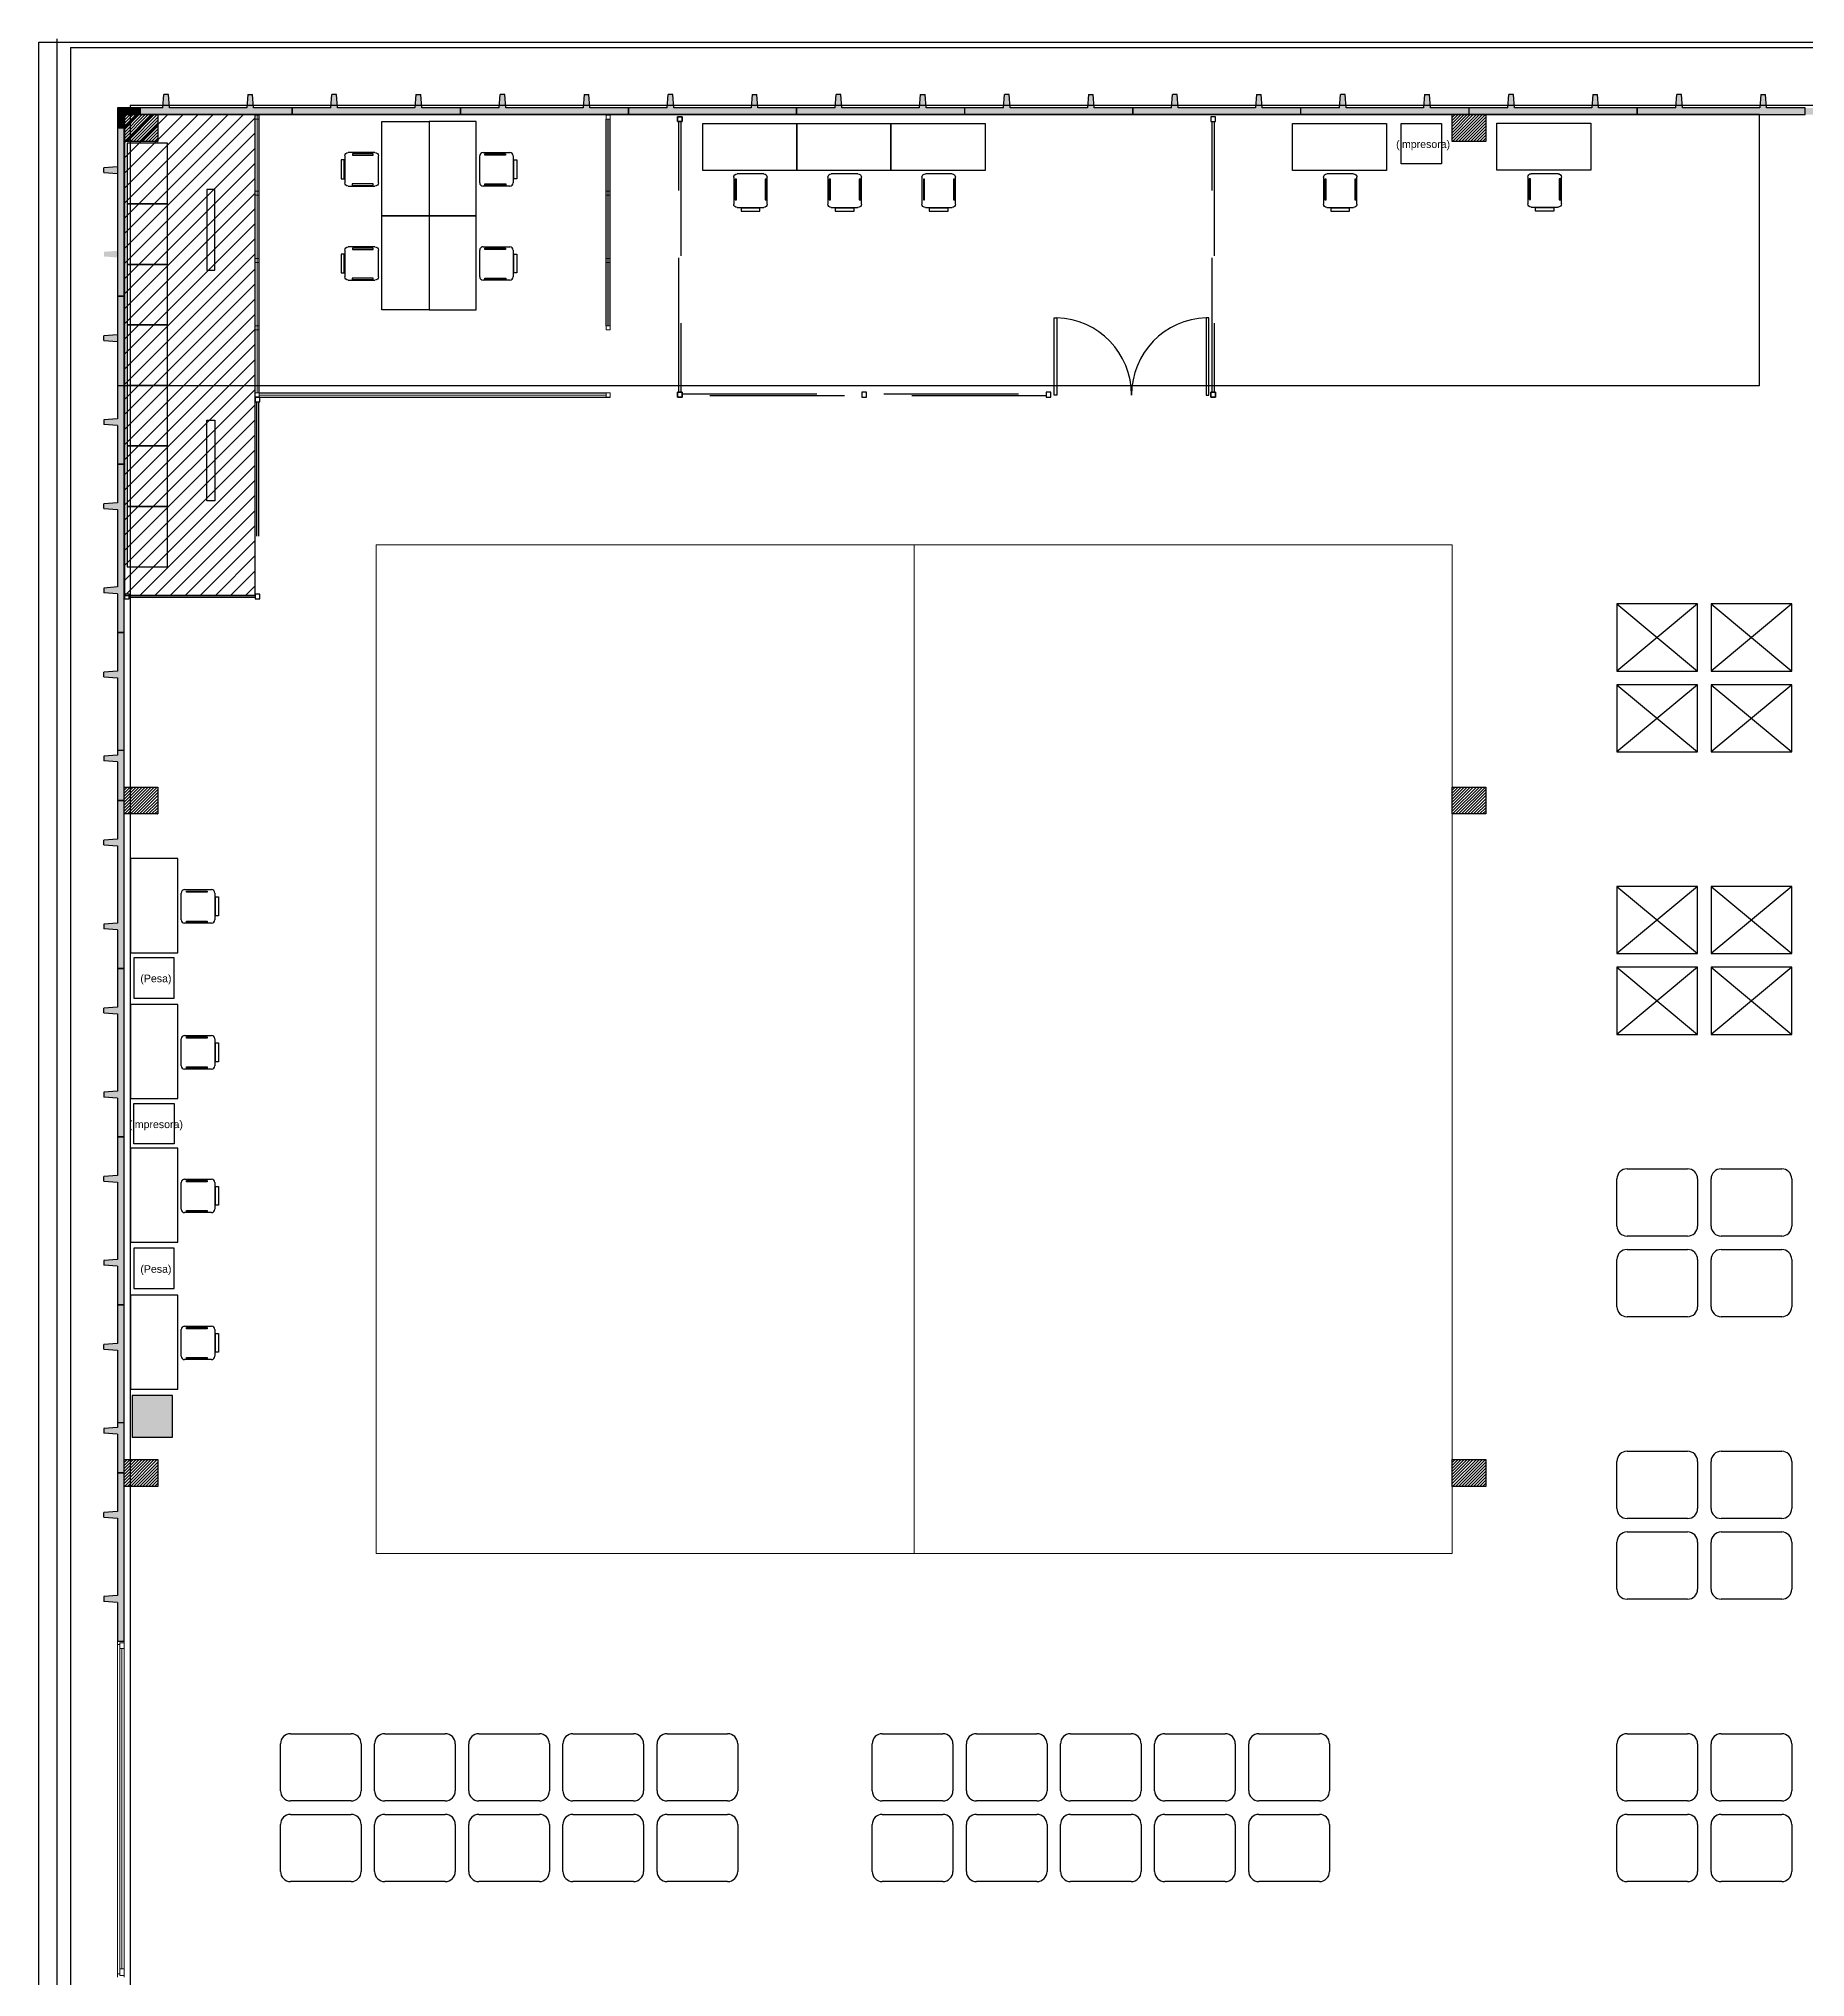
# Model space of a CAD drawing. Header units: millimetres. Extents: x 136.1 to 202.7, y 103.8 to 195.1.
# Drawn here: x 136.11 to 162.37, y 147.35 to 176.17 of the extents above; entities that cross this region are included whole.
import ezdxf

# ---------------------------------------------------------------- set-up
doc = ezdxf.new("R2010")
doc.units = ezdxf.units.MM
doc.linetypes.add('IRI-OCASA-Layout R 9$0$HIDDEN', pattern=[0.375, 0.25, -0.125])
doc.layers.add('000 ALE MUROS NUEVOS', color=20, linetype='Continuous', lineweight=5)
doc.layers.add('V-0.15N', color=5, linetype='Continuous', lineweight=0)
for name, color, linetype in [('C-0.4N', 7, 'Continuous'), ('H-0.1G250', 30, 'Continuous'), ('Hidrantes', 10, 'Continuous'), ('Mobiliario', 251, 'Continuous'), ('Rejas', 3, 'Continuous'), ('V-0.13N', 6, 'Continuous')]:
    doc.layers.add(name, color=color, linetype=linetype)
doc.styles.add('IRI-OCASA-Layout R 9$0$Standard', font='arial.ttf')

# ---------------------------------------------------------------- blocks, each defined once
blk = doc.blocks.new('IRI-OCASA-Layout R 9$0$OCA_SILLA')
at = {"linetype": 'Continuous'}
for p, q in [((0.0549, 0.05), (0.0549, 0.4483)), ((0.1049, 0.4983), (0.5023, 0.4983)), ((0.5523, 0.4483), (0.5523, 0.05)), ((0.5023, 0), (0.1049, 0))]:
    blk.add_line(p, q, dxfattribs=at)
for points in [[(0, 0.1087), (0, 0.3889), (0.0427, 0.3889), (0.0427, 0.1087)], [(0.1654, 0.4663), (0.1654, 0.4876), (0.4749, 0.4876), (0.4749, 0.4663)], [(0.1681, 0.0207), (0.1681, 0.0394), (0.4749, 0.0394), (0.4749, 0.0207)]]:
    blk.add_lwpolyline(points, close=True, dxfattribs=at)
for centre, start, end in [((0.1049, 0.4483), 90, 180), ((0.5023, 0.4483), 0, 90), ((0.1049, 0.05), 180, 270), ((0.5023, 0.05), 270, 0)]:
    blk.add_arc(centre, 0.05, start, end, dxfattribs=at)
blk = doc.blocks.new('Pallets')
at = {"layer": 'Mobiliario'}
for p, q in [((807.493895, 482.045091), (808.693895, 481.045091)), ((808.693895, 482.045091), (807.493895, 481.045091))]:
    blk.add_line(p, q, dxfattribs=at)
blk.add_lwpolyline([(807.493895, 481.045091), (808.693895, 481.045091), (808.693895, 482.045091), (807.493895, 482.045091)], close=True, dxfattribs=at)
blk = doc.blocks.new('BIND')
at = {"layer": 'Mobiliario'}
for p, q in [((275629.348674, 112303.277984), (275629.348674, 112303.977984)), ((275629.498674, 112304.127984), (275630.398674, 112304.127984)), ((275630.548674, 112303.977984), (275630.548674, 112303.277984)), ((275630.398674, 112303.127984), (275629.498674, 112303.127984))]:
    blk.add_line(p, q, dxfattribs=at)
for centre, start, end in [((275629.498674, 112303.977984), 90, 180), ((275630.398674, 112303.977984), 0, 90), ((275629.498674, 112303.277984), 180, 270), ((275630.398674, 112303.277984), 270, 0)]:
    blk.add_arc(centre, 0.15, start, end, dxfattribs=at)

msp = doc.modelspace()

# ---------------------------------------------------------------- hatches: boundary and pattern name
at = {"layer": 'H-0.1G250'}
for points in [[(139.875, 175.147), (139.3, 175.147), (139.285, 175.347), (139.215, 175.347), (139.2, 175.147), (138.05, 175.147), (138.035, 175.347), (137.965, 175.347), (137.95, 175.147), (137.625, 175.147), (137.625, 175.047), (139.875, 175.047)], [(142.375, 175.147), (141.8, 175.147), (141.785, 175.347), (141.715, 175.347), (141.7, 175.147), (140.55, 175.147), (140.535, 175.347), (140.465, 175.347), (140.45, 175.147), (139.875, 175.147), (139.875, 175.047), (142.375, 175.047)], [(143.05, 175.147), (143.035, 175.347), (142.965, 175.347), (142.95, 175.147), (142.375, 175.147), (142.375, 175.047), (144.875, 175.047), (144.875, 175.147), (144.3, 175.147), (144.285, 175.347), (144.215, 175.347), (144.2, 175.147)], [(145.55, 175.147), (145.535, 175.347), (145.465, 175.347), (145.45, 175.147), (144.875, 175.147), (144.875, 175.047), (147.375, 175.047), (147.375, 175.147), (146.8, 175.147), (146.785, 175.347), (146.715, 175.347), (146.7, 175.147)], [(148.05, 175.147), (148.035, 175.347), (147.965, 175.347), (147.95, 175.147), (147.375, 175.147), (147.375, 175.047), (149.875, 175.047), (149.875, 175.147), (149.3, 175.147), (149.285, 175.347), (149.215, 175.347), (149.2, 175.147)], [(152.375, 175.147), (151.8, 175.147), (151.785, 175.347), (151.715, 175.347), (151.7, 175.147), (150.55, 175.147), (150.535, 175.347), (150.465, 175.347), (150.45, 175.147), (149.875, 175.147), (149.875, 175.047), (152.375, 175.047)], [(154.875, 175.047), (154.875, 175.147), (154.3, 175.147), (154.285, 175.347), (154.215, 175.347), (154.2, 175.147), (153.05, 175.147), (153.035, 175.347), (152.965, 175.347), (152.95, 175.147), (152.375, 175.147), (152.375, 175.047)], [(157.375, 175.047), (157.375, 175.147), (156.8, 175.147), (156.785, 175.347), (156.715, 175.347), (156.7, 175.147), (155.55, 175.147), (155.535, 175.347), (155.465, 175.347), (155.45, 175.147), (154.875, 175.147), (154.875, 175.047)], [(159.875, 175.147), (159.3, 175.147), (159.285, 175.347), (159.215, 175.347), (159.2, 175.147), (158.05, 175.147), (158.035, 175.347), (157.965, 175.347), (157.95, 175.147), (157.375, 175.147), (157.375, 175.047), (159.875, 175.047)], [(162.375, 175.147), (161.8, 175.147), (161.785, 175.347), (161.715, 175.347), (161.7, 175.147), (160.55, 175.147), (160.535, 175.347), (160.465, 175.347), (160.45, 175.147), (159.875, 175.147), (159.875, 175.047), (162.375, 175.047)], [(164.875, 175.047), (164.875, 175.147), (164.3, 175.147), (164.285, 175.347), (164.215, 175.347), (164.2, 175.147), (163.05, 175.147), (163.035, 175.347), (162.965, 175.347), (162.95, 175.147), (162.375, 175.147), (162.375, 175.047)], [(137.275, 174.847), (137.375, 174.847), (137.375, 175.047), (137.375, 175.147), (137.275, 175.147)], [(137.625, 175.047), (137.625, 175.147), (137.375, 175.147), (137.375, 175.047)], [(137.375, 172.347), (137.275, 172.347), (137.275, 172.922), (137.075, 172.937), (137.075, 173.007), (137.275, 173.022), (137.275, 174.172), (137.075, 174.187), (137.075, 174.257), (137.275, 174.272), (137.275, 174.847), (137.375, 174.847)], [(137.375, 169.847), (137.275, 169.847), (137.275, 170.422), (137.075, 170.437), (137.075, 170.507), (137.275, 170.522), (137.275, 171.672), (137.075, 171.687), (137.075, 171.757), (137.275, 171.772), (137.275, 172.347), (137.375, 172.347)], [(137.375, 167.347), (137.275, 167.347), (137.275, 167.922), (137.075, 167.937), (137.075, 168.007), (137.275, 168.022), (137.275, 169.172), (137.075, 169.187), (137.075, 169.257), (137.275, 169.272), (137.275, 169.847), (137.375, 169.847)], [(137.375, 164.847), (137.275, 164.847), (137.275, 165.422), (137.075, 165.437), (137.075, 165.507), (137.275, 165.522), (137.275, 166.672), (137.075, 166.687), (137.075, 166.757), (137.275, 166.772), (137.275, 167.347), (137.375, 167.347)], [(137.375, 162.347), (137.275, 162.347), (137.275, 162.922), (137.075, 162.937), (137.075, 163.007), (137.275, 163.022), (137.275, 164.172), (137.075, 164.187), (137.075, 164.257), (137.275, 164.272), (137.275, 164.847), (137.375, 164.847)], [(137.375, 159.847), (137.275, 159.847), (137.275, 160.422), (137.075, 160.437), (137.075, 160.507), (137.275, 160.522), (137.275, 161.672), (137.075, 161.687), (137.075, 161.757), (137.275, 161.772), (137.275, 162.347), (137.375, 162.347)], [(137.375, 157.347), (137.275, 157.347), (137.275, 157.922), (137.075, 157.937), (137.075, 158.007), (137.275, 158.022), (137.275, 159.172), (137.075, 159.187), (137.075, 159.257), (137.275, 159.272), (137.275, 159.847), (137.375, 159.847)], [(137.375, 154.847), (137.275, 154.847), (137.275, 155.422), (137.075, 155.437), (137.075, 155.507), (137.275, 155.522), (137.275, 156.672), (137.075, 156.687), (137.075, 156.757), (137.275, 156.772), (137.275, 157.347), (137.375, 157.347)], [(137.375, 152.347), (137.275, 152.347), (137.275, 152.922), (137.075, 152.937), (137.075, 153.007), (137.275, 153.022), (137.275, 154.172), (137.075, 154.187), (137.075, 154.257), (137.275, 154.272), (137.275, 154.847), (137.375, 154.847)]]:
    msp.add_hatch(color=256, dxfattribs=at).paths.add_polyline_path(points)
h = msp.add_hatch(dxfattribs=at)
h.set_pattern_fill('LINE', color=256, scale=0.01, angle=45, style=0)
h.set_pattern_definition([(45, (-521.047628, -184.961327), (-0.0224506403, 0.0224506403), [])])
h.paths.add_polyline_path([(137.875, 175.047), (137.375, 175.047), (137.375, 174.647), (137.875, 174.647)])
h = msp.add_hatch(dxfattribs=at)
h.set_pattern_fill('LINE', color=256, scale=0.01, angle=45, style=0)
h.set_pattern_definition([(45, (-501.297628, -184.961327), (-0.0224506403, 0.0224506403), [])])
h.paths.add_polyline_path([(157.625, 175.047), (157.125, 175.047), (157.125, 174.647), (157.625, 174.647)])
h = msp.add_hatch(dxfattribs=at)
h.set_pattern_fill('LINE', color=256, scale=0.01, angle=45, style=0)
h.set_pattern_definition([(45, (-521.047628, -194.961327), (-0.0224506403, 0.0224506403), [])])
h.paths.add_polyline_path([(137.875, 165.047), (137.375, 165.047), (137.375, 164.647), (137.875, 164.647)])
h = msp.add_hatch(dxfattribs=at)
h.set_pattern_fill('LINE', color=256, scale=0.01, angle=45, style=0)
h.set_pattern_definition([(45, (-501.297628, -194.961327), (-0.0224506403, 0.0224506403), [])])
h.paths.add_polyline_path([(157.625, 165.047), (157.125, 165.047), (157.125, 164.647), (157.625, 164.647)])
h = msp.add_hatch(dxfattribs=at)
h.set_pattern_fill('LINE', color=256, scale=0.01, angle=45, style=0)
h.set_pattern_definition([(45, (-521.047628, -204.961327), (-0.0224506403, 0.0224506403), [])])
h.paths.add_polyline_path([(137.875, 155.047), (137.375, 155.047), (137.375, 154.647), (137.875, 154.647)])
h = msp.add_hatch(dxfattribs=at)
h.set_pattern_fill('LINE', color=256, scale=0.01, angle=45, style=0)
h.set_pattern_definition([(45, (-501.297628, -204.961327), (-0.0224506403, 0.0224506403), [])])
h.paths.add_polyline_path([(157.625, 155.047), (157.125, 155.047), (157.125, 154.647), (157.625, 154.647)])
at = {"layer": 'Hidrantes'}
h = msp.add_hatch(color=256, dxfattribs=at)
h.dxf.hatch_style = 1
h.paths.add_polyline_path([(137.494, 155.378), (138.094, 155.378), (138.094, 155.999), (137.494, 155.999)])
at = {"layer": 'Mobiliario'}
h = msp.add_hatch(dxfattribs=at)
h.set_pattern_fill('LINE', color=256, scale=0.05, angle=45)
h.set_pattern_definition([(45, (-1729.29504, -345.01112), (-0.112253202, 0.112253202), [])])
h.paths.add_polyline_path([(139.325, 175.047), (137.382, 175.047), (137.382, 167.895), (139.325, 167.895)])

# ---------------------------------------------------------------- linework, layer by layer
for points in [[(161.695, 175.047), (137.275, 175.047), (137.275, 171.02), (161.695, 171.02)], [(197.465, 175.183), (137.465, 175.183), (137.465, 104.783), (197.465, 104.783)]]:
    msp.add_lwpolyline(points, close=True)
at = {"layer": '000 ALE MUROS NUEVOS'}
for p, q in [((149.125, 168.647), (141.125, 168.647)), ((141.125, 168.647), (141.125, 153.647)), ((157.125, 168.647), (149.125, 168.647)), ((149.125, 168.647), (149.125, 153.647)), ((157.125, 153.647), (157.125, 168.647)), ((141.125, 153.647), (149.125, 153.647)), ((149.125, 153.647), (157.125, 153.647))]:
    msp.add_line(p, q, dxfattribs=at)
at = {"layer": 'C-0.4N'}
for p, q in [((137.95, 175.147), (137.965, 175.347)), ((137.95, 175.147), (137.965, 175.347)), ((138.05, 175.147), (138.035, 175.347)), ((138.05, 175.147), (138.035, 175.347)), ((139.3, 175.147), (139.285, 175.347)), ((140.45, 175.147), (140.465, 175.347)), ((140.45, 175.147), (140.465, 175.347)), ((140.55, 175.147), (140.535, 175.347)), ((140.55, 175.147), (140.535, 175.347)), ((141.8, 175.147), (141.785, 175.347)), ((142.95, 175.147), (142.965, 175.347)), ((142.95, 175.147), (142.965, 175.347)), ((143.05, 175.147), (143.035, 175.347)), ((143.05, 175.147), (143.035, 175.347)), ((144.3, 175.147), (144.285, 175.347)), ((144.3, 175.147), (144.285, 175.347)), ((145.45, 175.147), (145.465, 175.347)), ((145.45, 175.147), (145.465, 175.347)), ((145.55, 175.147), (145.535, 175.347)), ((145.55, 175.147), (145.535, 175.347)), ((146.8, 175.147), (146.785, 175.347)), ((146.8, 175.147), (146.785, 175.347)), ((147.95, 175.147), (147.965, 175.347)), ((147.95, 175.147), (147.965, 175.347)), ((148.05, 175.147), (148.035, 175.347)), ((148.05, 175.147), (148.035, 175.347)), ((149.3, 175.147), (149.285, 175.347)), ((150.45, 175.147), (150.465, 175.347)), ((150.45, 175.147), (150.465, 175.347)), ((150.55, 175.147), (150.535, 175.347)), ((150.55, 175.147), (150.535, 175.347)), ((151.8, 175.147), (151.785, 175.347)), ((152.95, 175.147), (152.965, 175.347)), ((152.95, 175.147), (152.965, 175.347)), ((153.05, 175.147), (153.035, 175.347)), ((153.05, 175.147), (153.035, 175.347)), ((154.3, 175.147), (154.285, 175.347)), ((155.45, 175.147), (155.465, 175.347)), ((155.45, 175.147), (155.465, 175.347)), ((155.55, 175.147), (155.535, 175.347)), ((155.55, 175.147), (155.535, 175.347)), ((156.8, 175.147), (156.785, 175.347)), ((157.95, 175.147), (157.965, 175.347)), ((157.95, 175.147), (157.965, 175.347)), ((158.05, 175.147), (158.035, 175.347)), ((158.05, 175.147), (158.035, 175.347)), ((159.3, 175.147), (159.285, 175.347)), ((160.45, 175.147), (160.465, 175.347)), ((160.45, 175.147), (160.465, 175.347)), ((160.55, 175.147), (160.535, 175.347)), ((160.55, 175.147), (160.535, 175.347)), ((161.8, 175.147), (161.785, 175.347)), ((137.95, 175.147), (137.375, 175.147)), ((137.375, 175.147), (137.375, 175.047)), ((140.45, 175.147), (139.875, 175.147)), ((139.875, 175.147), (139.875, 175.047)), ((142.95, 175.147), (142.375, 175.147)), ((142.375, 175.147), (142.375, 175.047)), ((145.45, 175.147), (144.875, 175.147)), ((144.875, 175.147), (144.875, 175.047)), ((147.95, 175.147), (147.375, 175.147)), ((147.375, 175.147), (147.375, 175.047)), ((150.45, 175.147), (149.875, 175.147)), ((152.95, 175.147), (152.375, 175.147)), ((152.375, 175.147), (152.375, 175.047)), ((155.45, 175.147), (154.875, 175.147)), ((157.95, 175.147), (157.375, 175.147)), ((160.45, 175.147), (159.875, 175.147)), ((159.875, 175.147), (159.875, 175.047)), ((137.275, 174.272), (137.075, 174.257)), ((137.275, 171.772), (137.075, 171.757)), ((137.275, 170.522), (137.075, 170.507)), ((137.275, 170.422), (137.075, 170.437)), ((137.275, 169.272), (137.075, 169.257)), ((137.275, 168.022), (137.075, 168.007)), ((137.275, 167.922), (137.075, 167.937)), ((137.275, 166.772), (137.075, 166.757)), ((137.275, 165.522), (137.075, 165.507)), ((137.275, 165.522), (137.075, 165.507)), ((137.275, 165.422), (137.075, 165.437)), ((137.275, 165.422), (137.075, 165.437)), ((137.275, 164.847), (137.375, 164.847)), ((137.275, 164.272), (137.075, 164.257)), ((137.275, 163.022), (137.075, 163.007)), ((137.275, 162.922), (137.075, 162.937)), ((137.275, 161.772), (137.075, 161.757)), ((137.275, 160.522), (137.075, 160.507)), ((137.275, 160.422), (137.075, 160.437)), ((137.275, 159.272), (137.075, 159.257)), ((137.275, 158.022), (137.075, 158.007)), ((137.275, 157.922), (137.075, 157.937)), ((137.275, 156.772), (137.075, 156.757)), ((137.275, 155.522), (137.075, 155.507)), ((137.275, 155.522), (137.075, 155.507)), ((137.275, 155.422), (137.075, 155.437)), ((137.275, 155.422), (137.075, 155.437)), ((137.275, 154.272), (137.075, 154.257)), ((137.275, 153.022), (137.075, 153.007)), ((137.275, 152.922), (137.075, 152.937))]:
    msp.add_line(p, q, dxfattribs=at)
for points in [[(138.035, 175.347), (137.965, 175.347)], [(138.035, 175.347), (137.965, 175.347)], [(139.215, 175.347), (139.2, 175.147), (138.05, 175.147)], [(139.215, 175.347), (139.285, 175.347)], [(140.535, 175.347), (140.465, 175.347)], [(140.535, 175.347), (140.465, 175.347)], [(141.715, 175.347), (141.7, 175.147), (140.55, 175.147)], [(141.715, 175.347), (141.785, 175.347)], [(143.035, 175.347), (142.965, 175.347)], [(143.035, 175.347), (142.965, 175.347)], [(144.215, 175.347), (144.2, 175.147), (143.05, 175.147)], [(144.215, 175.347), (144.285, 175.347)], [(144.215, 175.347), (144.285, 175.347)], [(145.535, 175.347), (145.465, 175.347)], [(145.535, 175.347), (145.465, 175.347)], [(146.715, 175.347), (146.7, 175.147), (145.55, 175.147)], [(146.715, 175.347), (146.785, 175.347)], [(146.715, 175.347), (146.785, 175.347)], [(148.035, 175.347), (147.965, 175.347)], [(148.035, 175.347), (147.965, 175.347)], [(149.215, 175.347), (149.2, 175.147), (148.05, 175.147)], [(149.215, 175.347), (149.285, 175.347)], [(150.535, 175.347), (150.465, 175.347)], [(150.535, 175.347), (150.465, 175.347)], [(151.715, 175.347), (151.7, 175.147), (150.55, 175.147)], [(151.715, 175.347), (151.785, 175.347)], [(153.035, 175.347), (152.965, 175.347)], [(153.035, 175.347), (152.965, 175.347)], [(154.215, 175.347), (154.2, 175.147), (153.05, 175.147)], [(154.215, 175.347), (154.285, 175.347)], [(155.535, 175.347), (155.465, 175.347)], [(155.535, 175.347), (155.465, 175.347)], [(156.715, 175.347), (156.7, 175.147), (155.55, 175.147)], [(156.715, 175.347), (156.785, 175.347)], [(158.035, 175.347), (157.965, 175.347)], [(158.035, 175.347), (157.965, 175.347)], [(159.215, 175.347), (159.2, 175.147), (158.05, 175.147)], [(159.215, 175.347), (159.285, 175.347)], [(160.535, 175.347), (160.465, 175.347)], [(160.535, 175.347), (160.465, 175.347)], [(161.715, 175.347), (161.7, 175.147), (160.55, 175.147)], [(161.715, 175.347), (161.785, 175.347)], [(137.375, 175.147), (137.275, 175.147), (137.275, 174.847)], [(137.375, 175.047), (139.875, 175.047), (139.875, 175.147), (139.3, 175.147)], [(139.875, 175.047), (142.375, 175.047), (142.375, 175.147), (141.8, 175.147)], [(142.375, 175.047), (144.875, 175.047), (144.875, 175.147), (144.3, 175.147)], [(144.875, 175.047), (147.375, 175.047), (147.375, 175.147), (146.8, 175.147)], [(147.375, 175.047), (149.875, 175.047), (149.875, 175.147), (149.3, 175.147)], [(149.875, 175.047), (152.375, 175.047), (152.375, 175.147), (151.8, 175.147)], [(152.375, 175.047), (154.875, 175.047), (154.875, 175.147), (154.3, 175.147)], [(154.875, 175.047), (157.375, 175.047), (157.375, 175.147), (156.8, 175.147)], [(157.375, 175.047), (159.875, 175.047), (159.875, 175.147), (159.3, 175.147)], [(159.875, 175.047), (162.375, 175.047), (162.375, 175.147), (161.8, 175.147)], [(137.275, 172.922), (137.275, 172.347), (137.375, 172.347), (137.375, 174.847), (137.275, 174.847), (137.275, 174.272)], [(137.075, 174.187), (137.075, 174.257)], [(137.075, 174.187), (137.275, 174.172), (137.275, 173.022)], [(137.275, 170.422), (137.275, 169.847), (137.375, 169.847), (137.375, 172.347), (137.275, 172.347), (137.275, 171.772)], [(137.075, 171.687), (137.075, 171.757)], [(137.075, 171.687), (137.275, 171.672), (137.275, 170.522)], [(137.075, 170.507), (137.075, 170.437)], [(137.275, 167.922), (137.275, 167.347), (137.375, 167.347), (137.375, 169.847), (137.275, 169.847), (137.275, 169.272)], [(137.075, 169.187), (137.075, 169.257)], [(137.075, 169.187), (137.275, 169.172), (137.275, 168.022)], [(137.075, 168.007), (137.075, 167.937)], [(137.275, 165.422), (137.275, 164.847), (137.375, 164.847), (137.375, 167.347), (137.275, 167.347), (137.275, 166.772)], [(137.075, 166.687), (137.075, 166.757)], [(137.075, 166.687), (137.275, 166.672), (137.275, 165.522)], [(137.075, 165.507), (137.075, 165.437)], [(137.075, 165.507), (137.075, 165.437)], [(137.275, 165.597), (137.275, 165.522)], [(137.275, 165.597), (137.375, 165.597)], [(137.375, 164.847), (137.375, 165.597)], [(137.275, 165.422), (137.275, 164.847), (137.375, 164.847)], [(137.275, 162.922), (137.275, 162.347), (137.375, 162.347), (137.375, 164.847), (137.275, 164.847), (137.275, 164.272)], [(137.075, 164.187), (137.075, 164.257)], [(137.075, 164.187), (137.275, 164.172), (137.275, 163.022)], [(137.075, 163.007), (137.075, 162.937)], [(137.275, 160.422), (137.275, 159.847), (137.375, 159.847), (137.375, 162.347), (137.275, 162.347), (137.275, 161.772)], [(137.075, 161.687), (137.075, 161.757)], [(137.075, 161.687), (137.275, 161.672), (137.275, 160.522)], [(137.075, 160.507), (137.075, 160.437)], [(137.275, 157.922), (137.275, 157.347), (137.375, 157.347), (137.375, 159.847), (137.275, 159.847), (137.275, 159.272)], [(137.075, 159.187), (137.075, 159.257)], [(137.075, 159.187), (137.275, 159.172), (137.275, 158.022)], [(137.075, 158.007), (137.075, 157.937)], [(137.275, 155.422), (137.275, 154.847), (137.375, 154.847), (137.375, 157.347), (137.275, 157.347), (137.275, 156.772)], [(137.075, 156.687), (137.075, 156.757)], [(137.075, 156.687), (137.275, 156.672), (137.275, 155.522)], [(137.075, 155.507), (137.075, 155.437)], [(137.075, 155.507), (137.075, 155.437)], [(137.275, 155.597), (137.275, 155.522)], [(137.275, 155.597), (137.375, 155.597)], [(137.275, 155.422), (137.275, 154.847), (137.375, 154.847)], [(137.375, 154.847), (137.375, 155.597)], [(137.275, 152.922), (137.275, 152.347), (137.375, 152.347), (137.375, 154.847), (137.275, 154.847), (137.275, 154.272)], [(137.075, 154.187), (137.075, 154.257)], [(137.075, 154.187), (137.275, 154.172), (137.275, 153.022)], [(137.075, 153.007), (137.075, 152.937)]]:
    msp.add_lwpolyline(points, dxfattribs=at)
for points in [[(137.375, 175.047), (137.875, 175.047), (137.875, 174.647), (137.375, 174.647)], [(157.125, 175.047), (157.625, 175.047), (157.625, 174.647), (157.125, 174.647)], [(137.375, 165.047), (137.875, 165.047), (137.875, 164.647), (137.375, 164.647)], [(157.125, 165.047), (157.625, 165.047), (157.625, 164.647), (157.125, 164.647)], [(137.375, 155.047), (137.875, 155.047), (137.875, 154.647), (137.375, 154.647)], [(157.125, 155.047), (157.625, 155.047), (157.625, 154.647), (157.125, 154.647)]]:
    msp.add_lwpolyline(points, close=True, dxfattribs=at)
at = {"layer": 'H-0.1G250'}
msp.add_lwpolyline([(136.105, 176.123), (197.583, 176.123), (197.583, 104.574), (136.105, 104.574)], close=True, dxfattribs=at)
at = {"layer": 'Hidrantes'}
for points in [[(138.604, 172.732), (138.724, 172.732), (138.724, 173.932), (138.604, 173.932)], [(138.604, 170.501), (138.724, 170.501), (138.724, 169.301), (138.604, 169.301)], [(137.494, 155.378), (138.094, 155.378), (138.094, 155.999), (137.494, 155.999)]]:
    msp.add_lwpolyline(points, close=True, dxfattribs=at)
at = {"layer": 'Mobiliario'}
for p, q in [((139.325, 170.847), (139.325, 175.047)), ((139.385, 170.907), (139.385, 175.047)), ((144.545, 171.907), (144.545, 174.981)), ((144.575, 171.907), (144.575, 174.981)), ((144.605, 171.907), (144.605, 174.981)), ((139.325, 170.847), (144.605, 170.847)), ((139.385, 170.907), (144.545, 170.907))]:
    msp.add_line(p, q, dxfattribs=at)
for points in [[(139.325, 175.047), (137.382, 175.047), (137.382, 167.895), (139.325, 167.895)], [(141.209, 174.944), (141.909, 174.944), (141.909, 173.544), (141.209, 173.544)], [(142.609, 174.944), (141.909, 174.944), (141.909, 173.544), (142.609, 173.544)], [(145.979, 174.217), (145.979, 174.917), (147.379, 174.917), (147.379, 174.217)], [(147.379, 174.217), (147.379, 174.917), (148.779, 174.917), (148.779, 174.217)], [(148.779, 174.217), (148.779, 174.917), (150.179, 174.917), (150.179, 174.217)], [(154.748, 174.217), (154.748, 174.917), (156.148, 174.917), (156.148, 174.217)], [(157.788, 174.222), (157.788, 174.922), (159.188, 174.922), (159.188, 174.222)], [(137.42, 173.72), (138.02, 173.72), (138.02, 174.62), (137.42, 174.62)], [(137.42, 172.82), (138.02, 172.82), (138.02, 173.72), (137.42, 173.72)], [(141.209, 173.544), (141.909, 173.544), (141.909, 172.144), (141.209, 172.144)], [(142.609, 173.544), (141.909, 173.544), (141.909, 172.144), (142.609, 172.144)], [(137.42, 171.92), (138.02, 171.92), (138.02, 172.82), (137.42, 172.82)], [(137.42, 171.02), (138.02, 171.02), (138.02, 171.92), (137.42, 171.92)], [(137.42, 170.12), (138.02, 170.12), (138.02, 171.02), (137.42, 171.02)], [(137.42, 169.22), (138.02, 169.22), (138.02, 170.12), (137.42, 170.12)], [(137.42, 168.32), (138.02, 168.32), (138.02, 169.22), (137.42, 169.22)], [(138.171, 163.983), (137.471, 163.983), (137.471, 162.583), (138.171, 162.583)], [(138.121, 162.509), (137.521, 162.509), (137.521, 161.909), (138.121, 161.909)], [(138.121, 158.188), (137.521, 158.188), (137.521, 157.588), (138.121, 157.588)]]:
    msp.add_lwpolyline(points, close=True, dxfattribs=at)
at = {"layer": 'Mobiliario', "elevation": 0}
for points in [[(156.966, 174.315), (156.366, 174.315), (156.366, 174.915), (156.966, 174.915)], [(138.171, 161.813), (137.471, 161.813), (137.471, 160.413), (138.171, 160.413)], [(138.121, 159.739), (137.521, 159.739), (137.521, 160.339), (138.121, 160.339)], [(138.171, 159.677), (137.471, 159.677), (137.471, 158.277), (138.171, 158.277)], [(138.171, 157.492), (137.471, 157.492), (137.471, 156.092), (138.171, 156.092)]]:
    msp.add_lwpolyline(points, close=True, dxfattribs=at)
at = {"layer": 'Rejas', "color": 3, "linetype": 'IRI-OCASA-Layout R 9$0$HIDDEN', "ltscale": 8}
for p, q in [((139.344, 170.777), (139.344, 167.917)), ((139.374, 170.777), (139.374, 167.917)), ((139.325, 167.895), (137.452, 167.895)), ((139.325, 167.865), (137.452, 167.865))]:
    msp.add_line(p, q, dxfattribs=at)
at = {"layer": 'Rejas', "color": 3, "linetype": 'IRI-OCASA-Layout R 9$0$HIDDEN', "ltscale": 8, "elevation": 0}
for points in [[(145.675, 174.945), (145.605, 174.945), (145.605, 175.015), (145.675, 175.015)], [(145.605, 174.945), (145.605, 175.015), (145.675, 175.015), (145.675, 174.945)], [(145.675, 170.847), (145.605, 170.847), (145.605, 170.917), (145.675, 170.917)], [(145.605, 170.847), (145.605, 170.917), (145.675, 170.917), (145.675, 170.847)], [(148.346, 170.917), (148.346, 170.847), (148.416, 170.847), (148.416, 170.917)], [(153.605, 170.847), (153.535, 170.847), (153.535, 170.917), (153.605, 170.917)], [(153.535, 170.847), (153.535, 170.917), (153.605, 170.917), (153.605, 170.847)]]:
    msp.add_lwpolyline(points, close=True, dxfattribs=at)
at = {"layer": 'Rejas', "color": 3, "linetype": 'IRI-OCASA-Layout R 9$0$HIDDEN', "ltscale": 8}
for points in [[(145.605, 174.945), (145.675, 174.945), (145.675, 175.015), (145.605, 175.015)], [(145.605, 175.015), (145.605, 174.945), (145.675, 174.945), (145.675, 175.015)], [(153.535, 175.015), (153.535, 174.945), (153.605, 174.945), (153.605, 175.015)], [(151.247, 170.877), (151.207, 170.877), (151.207, 172.027), (151.247, 172.027)], [(153.467, 170.877), (153.507, 170.877), (153.507, 172.027), (153.467, 172.027)], [(139.325, 170.847), (139.325, 170.777), (139.395, 170.777), (139.395, 170.847)], [(145.605, 170.847), (145.675, 170.847), (145.675, 170.917), (145.605, 170.917)], [(145.605, 170.917), (145.605, 170.847), (145.675, 170.847), (145.675, 170.917)], [(151.087, 170.867), (145.675, 170.867), (145.675, 170.897), (151.087, 170.897)], [(151.087, 170.917), (151.087, 170.847), (151.157, 170.847), (151.157, 170.917)], [(153.535, 170.847), (153.605, 170.847), (153.605, 170.917), (153.535, 170.917)], [(153.535, 170.917), (153.535, 170.847), (153.605, 170.847), (153.605, 170.917)], [(137.382, 167.917), (137.382, 167.847), (137.452, 167.847), (137.452, 167.917)], [(139.325, 167.917), (139.325, 167.847), (139.395, 167.847), (139.395, 167.917)]]:
    msp.add_lwpolyline(points, close=True, dxfattribs=at)
for points in [[(145.655, 174.945), (145.655, 170.917), (145.625, 170.917), (145.625, 174.945)], [(153.585, 174.945), (153.585, 170.917), (153.555, 170.917), (153.555, 174.945)]]:
    msp.add_lwpolyline(points, dxfattribs=at)
for centre, start, end in [((151.207, 170.877), 0, 88.0067), ((153.507, 170.877), 91.9933, 180)]:
    msp.add_arc(centre, 1.15, start, end, dxfattribs=at)
at = {"layer": 'V-0.13N'}
for points in [[(136.375, 176.175), (136.375, 103.847), (197.475, 103.847)], [(136.575, 176.047), (198.175, 176.047)], [(136.575, 176.047), (136.575, 104.547)]]:
    msp.add_lwpolyline(points, dxfattribs=at)
at = {"layer": 'V-0.15N'}
for p, q in [((139.355, 170.907), (139.355, 175.047)), ((139.385, 170.877), (144.545, 170.877)), ((137.276, 152.347), (137.275, 147.397)), ((137.313, 147.472), (137.313, 152.235)), ((137.343, 147.472), (137.343, 152.235)), ((137.375, 147.472), (137.375, 152.235))]:
    msp.add_line(p, q, dxfattribs=at)
for points in [[(139.385, 175.041), (139.325, 175.041), (139.325, 174.981), (139.385, 174.981)], [(144.605, 175.041), (144.545, 175.041), (144.545, 174.981), (144.605, 174.981)], [(139.385, 173.907), (139.325, 173.907), (139.325, 173.847), (139.385, 173.847)], [(144.605, 173.907), (144.545, 173.907), (144.545, 173.847), (144.605, 173.847)], [(139.385, 172.907), (139.325, 172.907), (139.325, 172.847), (139.385, 172.847)], [(144.605, 172.907), (144.545, 172.907), (144.545, 172.847), (144.605, 172.847)], [(139.385, 171.907), (139.325, 171.907), (139.325, 171.847), (139.385, 171.847)], [(144.605, 171.907), (144.545, 171.907), (144.545, 171.847), (144.605, 171.847)], [(139.385, 170.907), (139.325, 170.907), (139.325, 170.847), (139.385, 170.847)], [(144.605, 170.907), (144.545, 170.907), (144.545, 170.847), (144.605, 170.847)], [(137.375, 152.322), (137.375, 152.235), (137.313, 152.235), (137.313, 152.322)], [(137.375, 147.372), (137.375, 147.472), (137.313, 147.472), (137.313, 147.372)]]:
    msp.add_lwpolyline(points, close=True, dxfattribs=at)
for points in [[(137.275, 152.297), (137.313, 152.297), (137.313, 152.322), (137.375, 152.322), (137.375, 152.347)], [(137.275, 147.347), (137.275, 147.397), (137.313, 147.397), (137.313, 147.372), (137.375, 147.372), (137.375, 147.347)]]:
    msp.add_lwpolyline(points, dxfattribs=at)

# ---------------------------------------------------------------- block references
at = {"layer": 'Mobiliario', "xscale": -1}
for p, rotation in [((140.603, 174.482), 180), ((146.44, 173.612), 270), ((147.84, 173.612), 270), ((149.24, 173.612), 270), ((155.21, 173.612), 270), ((158.25, 173.616), 270), ((140.603, 173.082), 180)]:
    msp.add_blockref('IRI-OCASA-Layout R 9$0$OCA_SILLA', p, dxfattribs=dict(at, rotation=rotation))
at = {"layer": 'Mobiliario', "rotation": 180}
for p in [(143.215, 174.482), (143.215, 173.082), (138.777, 163.521), (138.777, 161.351, 0), (138.777, 159.216, 0), (138.777, 157.03, 0)]:
    msp.add_blockref('IRI-OCASA-Layout R 9$0$OCA_SILLA', p, dxfattribs=at)
at = {"layer": 'Mobiliario'}
for name, p in [('Pallets', (-647.919, -314.276)), ('Pallets', (-646.519, -314.276)), ('Pallets', (-647.919, -315.476)), ('Pallets', (-646.519, -315.476)), ('Pallets', (-647.919, -318.476)), ('Pallets', (-646.519, -318.476)), ('Pallets', (-647.919, -319.676)), ('Pallets', (-646.519, -319.676)), ('BIND', (-275469.774, -112144.759)), ('BIND', (-275468.374, -112144.759)), ('BIND', (-275469.774, -112145.959)), ('BIND', (-275468.374, -112145.959)), ('BIND', (-275469.774, -112148.959)), ('BIND', (-275468.374, -112148.959)), ('BIND', (-275469.774, -112150.159)), ('BIND', (-275468.374, -112150.159)), ('BIND', (-275489.649, -112153.159)), ('BIND', (-275488.249, -112153.159)), ('BIND', (-275486.849, -112153.159)), ('BIND', (-275485.449, -112153.159)), ('BIND', (-275484.049, -112153.159)), ('BIND', (-275480.849, -112153.159)), ('BIND', (-275479.449, -112153.159)), ('BIND', (-275478.049, -112153.159)), ('BIND', (-275476.649, -112153.159)), ('BIND', (-275475.249, -112153.159)), ('BIND', (-275469.774, -112153.159)), ('BIND', (-275468.374, -112153.159)), ('BIND', (-275489.649, -112154.359)), ('BIND', (-275488.249, -112154.359)), ('BIND', (-275486.849, -112154.359)), ('BIND', (-275485.449, -112154.359)), ('BIND', (-275484.049, -112154.359)), ('BIND', (-275480.849, -112154.359)), ('BIND', (-275479.449, -112154.359)), ('BIND', (-275478.049, -112154.359)), ('BIND', (-275476.649, -112154.359)), ('BIND', (-275475.249, -112154.359)), ('BIND', (-275469.774, -112154.359)), ('BIND', (-275468.374, -112154.359))]:
    msp.add_blockref(name, p, dxfattribs=at)

# ---------------------------------------------------------------- texts
at = {"layer": 'Mobiliario', "char_height": 0.1125, "width": 1.26403, "style": 'IRI-OCASA-Layout R 9$0$Standard'}
for s, insert, attachment_point in [('\\pi0.23792;(impresora)', (156.053, 174.517), 7), ('\\pi0.40816;(Pesa)', (137.208, 162.257, 0), 1), ('\\pi0.23792;(impresora)', (137.208, 159.941, 0), 7), ('\\pi0.40816;(Pesa)', (137.208, 157.936, 0), 1)]:
    msp.add_mtext(s, dxfattribs=dict(at, insert=insert, attachment_point=attachment_point))

doc.saveas('drawing.dxf')
